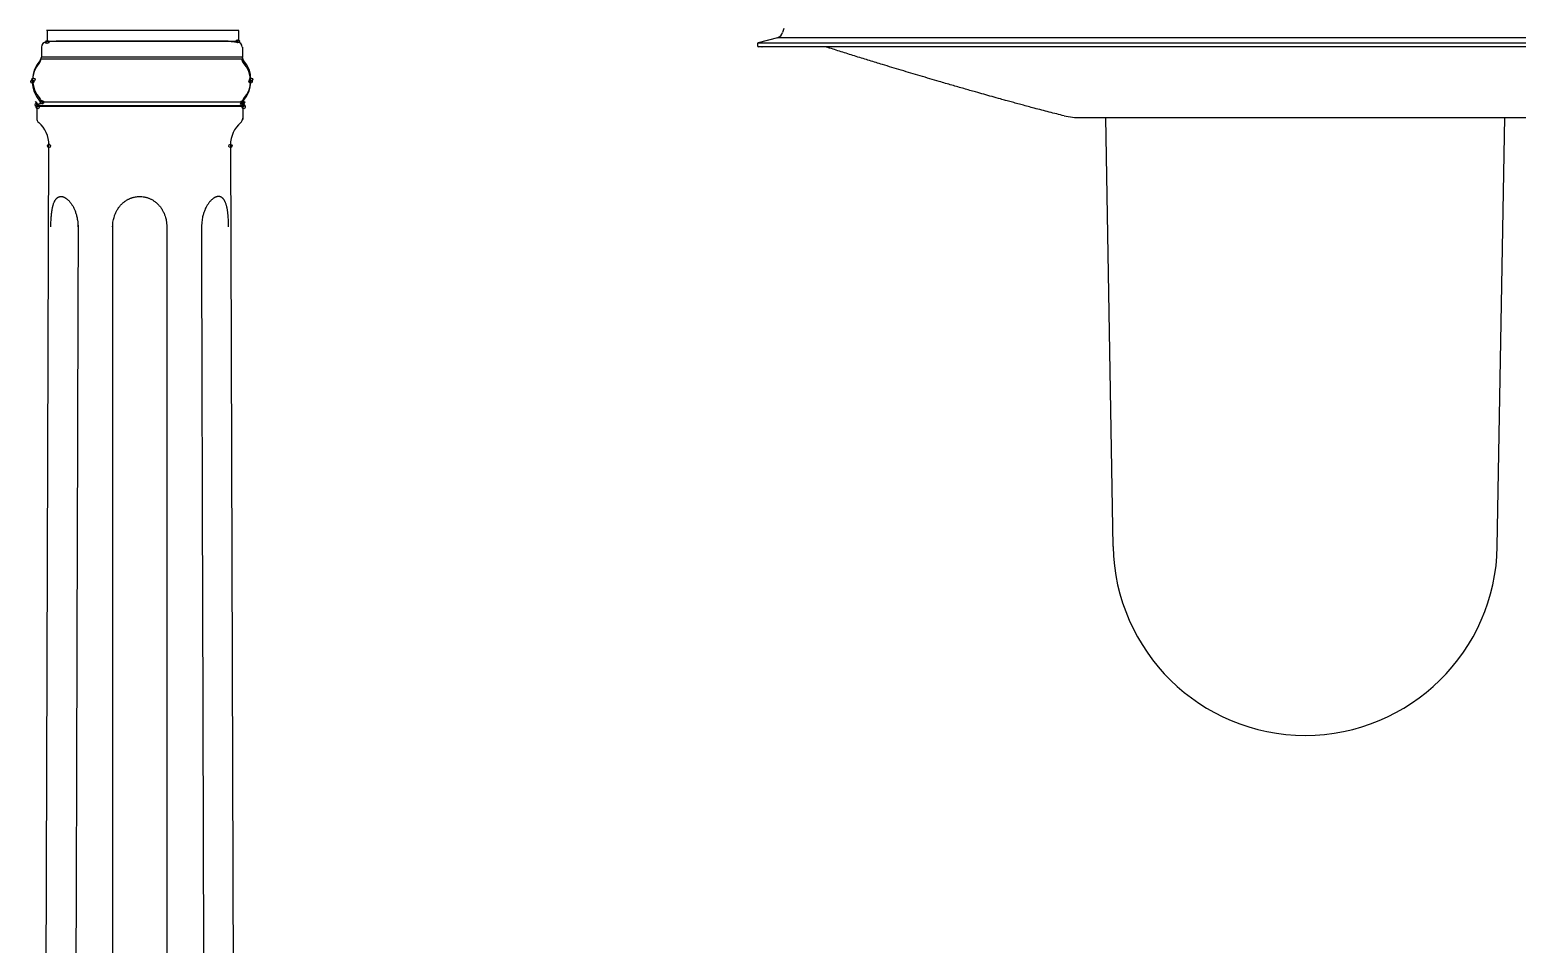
# Model space of a CAD drawing. Extents: x 0 to 163, y 0 to 482.
# Drawn here: x 20.1 to 104.6, y 377.2 to 429.2 of the extents above; entities that cross this region are included whole.
import ezdxf

# ---------------------------------------------------------------- set-up
doc = ezdxf.new("R2010")
doc.units = 0
doc.layers.add('LIVELLO_1', color=160, linetype='Continuous')

# ---------------------------------------------------------------- blocks, each defined once
blk = doc.blocks.new('AI9-BLK1')
at = {"layer": 'LIVELLO_1', "color": 7}
for p, q in [((-49.471, 187.875), (-60.406, 187.875)), ((-60.364, 187.87), (-60.364, 187.353)), ((-49.471, 187.357), (-49.471, 187.875)), ((-18.493, 187.983), (-18.559, 187.749)), ((-60.693, 186.913), (-60.693, 186.352)), ((-59.865, 187.254), (-60.402, 187.208)), ((-60.235, 187.254), (-49.555, 187.254)), ((-50.09, 187.254), (-59.865, 187.254)), ((-50.425, 187.254), (-59.418, 187.254)), ((-50.09, 187.254), (-49.553, 187.208)), ((-49.26, 186.913), (-49.26, 186.352)), ((-19.995, 187.105), (-19.995, 187.007)), ((-18.852, 187.458), (-19.95, 187.163)), ((-19.95, 187.163), (42.248, 187.163)), ((42.235, 186.943), (-19.931, 186.943)), ((41.156, 187.458), (-18.852, 187.458)), ((-49.303, 186.242), (-60.725, 186.242)), ((-49.269, 186.354), (-60.66, 186.354)), ((-60.966, 183.639), (-60.966, 182.815)), ((-49.301, 183.591), (-60.915, 183.591)), ((-49.2, 183.539), (-60.913, 183.539)), ((-49.269, 183.791), (-60.66, 183.791)), ((-49.252, 183.639), (-49.252, 182.815)), ((-1.612, 182.911), (23.912, 182.911)), ((0.23, 158.524), (-0.195, 182.911)), ((22.071, 158.524), (22.496, 182.911)), ((-60.713, 48.991), (-60.27, 181.454)), ((-49.949, 181.454), (-49.506, 48.991))]:
    blk.add_line(p, q, dxfattribs=at)
for centre, radius in [((-49.529, 187.254), 0.0893), ((-48.81, 184.961), 0.0899), ((-48.776, 185.073), 0.0893)]:
    blk.add_circle(centre, radius, dxfattribs=at)
for centre, major_axis, ratio in [((-60.37, 187.208), (0.0904, 0), 0.988661), ((-61.221, 184.961), (0.0016, -0.0892), 0.981495), ((-61.151, 185.073), (0.0012, -0.0894), 0.986423), ((-60.963, 183.637), (-0.0011, -0.0985), 0.941373), ((-60.91, 183.539), (-0.002, -0.121), 0.773617), ((-60.66, 183.791), (0.0001, -0.0916), 0.974624), ((-49.267, 183.791), (-0.0023, -0.0916), 0.97431), ((-49.255, 183.637), (0.0028, -0.0985), 0.923567), ((-49.203, 183.539), (0.003, -0.121), 0.74944), ((-60.266, 181.301), (-0.0022, -0.0961), 0.953146), ((-49.955, 181.301), (0.0034, -0.0961), 0.964465)]:
    blk.add_ellipse(centre, major_axis=major_axis, ratio=ratio, dxfattribs=at)
for points in [[(-18.852, 187.458), (-18.706, 187.497), (-18.596, 187.607), (-18.559, 187.749)], [(-60.411, 187.211), (-60.573, 187.211), (-60.702, 187.087), (-60.702, 186.917)], [(-60.373, 187.357), (-60.373, 187.302), (-60.329, 187.256), (-60.277, 187.256)], [(-49.28, 186.917), (-49.28, 187.087), (-49.412, 187.211), (-49.576, 187.211)], [(-49.569, 187.256), (-49.513, 187.256), (-49.471, 187.302), (-49.471, 187.357)], [(-19.95, 187.163), (-19.973, 187.156), (-19.995, 187.133), (-19.995, 187.105)], [(-19.995, 187.007), (-19.995, 186.97), (-19.966, 186.943), (-19.931, 186.943)], [(-60.803, 186.049), (-61.363, 185.424), (-61.363, 184.487), (-60.803, 183.869)], [(-60.779, 186.162), (-61.338, 185.538), (-61.338, 184.602), (-60.779, 183.981)], [(-60.803, 186.049), (-60.756, 186.102), (-60.725, 186.171), (-60.725, 186.242)], [(-60.779, 186.162), (-60.729, 186.214), (-60.702, 186.283), (-60.702, 186.356)], [(-49.303, 186.242), (-49.303, 186.171), (-49.278, 186.102), (-49.227, 186.049)], [(-49.28, 186.356), (-49.28, 186.283), (-49.254, 186.214), (-49.205, 186.162)], [(-49.227, 183.869), (-48.673, 184.487), (-48.673, 185.424), (-49.227, 186.049)], [(-49.205, 183.981), (-48.649, 184.602), (-48.649, 185.538), (-49.205, 186.162)], [(-60.966, 183.633), (-60.966, 183.706), (-60.993, 183.779), (-61.04, 183.836)], [(-60.913, 183.539), (-60.913, 183.637), (-60.939, 183.733), (-60.988, 183.807)], [(-60.725, 183.676), (-60.725, 183.745), (-60.756, 183.816), (-60.803, 183.869)], [(-60.702, 183.791), (-60.702, 183.862), (-60.729, 183.93), (-60.779, 183.981)], [(-49.227, 183.869), (-49.278, 183.816), (-49.303, 183.745), (-49.303, 183.676)], [(-49.205, 183.981), (-49.254, 183.93), (-49.28, 183.862), (-49.28, 183.791)], [(-49.18, 183.836), (-49.227, 183.779), (-49.252, 183.706), (-49.252, 183.633)], [(-49.128, 183.807), (-49.177, 183.733), (-49.2, 183.637), (-49.2, 183.539)], [(-60.966, 182.877), (-60.966, 182.78), (-60.924, 182.693), (-60.854, 182.632)], [(-49.368, 182.632), (-49.297, 182.693), (-49.252, 182.78), (-49.252, 182.877)], [(-2.552, 183.016), (-2.242, 182.943), (-1.926, 182.911), (-1.612, 182.911)], [(-60.268, 181.356), (-60.268, 181.848), (-60.483, 182.32), (-60.854, 182.632)], [(-49.368, 182.632), (-49.735, 182.32), (-49.952, 181.848), (-49.952, 181.356)], [(0.23, 158.524), (0.335, 152.566), (5.194, 147.788), (11.152, 147.788)], [(11.152, 147.788), (17.107, 147.788), (21.965, 152.566), (22.071, 158.524)]]:
    blk.add_open_spline(points, degree=3, dxfattribs=at)
for points, knots in [([(-19.715, 186.943), (-19.715, 186.94), (-19.72, 186.936), (-19.722, 186.936), (-19.731, 186.936), (-19.734, 186.94), (-19.734, 186.943), (-19.734, 186.949), (-19.731, 186.952), (-19.722, 186.952), (-19.72, 186.952), (-19.715, 186.949), (-19.715, 186.943)], [0, 0, 0, 0, 1, 1, 1, 2, 2, 2, 3, 3, 3, 4, 4, 4, 4]), ([(-2.552, 183.016), (-2.839, 183.085), (-3.121, 183.156), (-3.408, 183.229), (-3.69, 183.3), (-3.976, 183.376), (-4.26, 183.449), (-4.377, 183.479), (-4.495, 183.514), (-4.609, 183.541), (-4.722, 183.573), (-4.831, 183.603), (-4.943, 183.635), (-5.053, 183.662), (-5.153, 183.692), (-5.263, 183.72), (-5.364, 183.747), (-5.473, 183.779), (-5.574, 183.807), (-5.677, 183.834), (-5.778, 183.862), (-5.881, 183.889), (-5.977, 183.919), (-6.075, 183.944), (-6.174, 183.972), (-6.335, 184.015), (-6.495, 184.061), (-6.657, 184.105), (-6.814, 184.15), (-6.971, 184.194), (-7.128, 184.237), (-7.281, 184.283), (-7.434, 184.324), (-7.586, 184.37), (-7.703, 184.4), (-7.813, 184.43), (-7.924, 184.464), (-8.038, 184.498), (-8.146, 184.528), (-8.254, 184.56), (-8.37, 184.592), (-8.482, 184.622), (-8.592, 184.659), (-8.71, 184.691), (-8.827, 184.728), (-8.942, 184.76), (-9.059, 184.792), (-9.178, 184.828), (-9.298, 184.86), (-9.415, 184.895), (-9.538, 184.934), (-9.657, 184.968), (-9.836, 185.021), (-10.016, 185.071), (-10.196, 185.126), (-10.375, 185.177), (-10.556, 185.234), (-10.734, 185.282), (-10.914, 185.339), (-11.095, 185.39), (-11.275, 185.444), (-11.454, 185.497), (-11.633, 185.55), (-11.812, 185.607), (-11.993, 185.66), (-12.174, 185.715), (-12.352, 185.765), (-12.533, 185.823), (-12.712, 185.875), (-12.891, 185.93), (-13.012, 185.967), (-13.128, 186.003), (-13.251, 186.04), (-13.372, 186.077), (-13.493, 186.116), (-13.614, 186.152), (-13.741, 186.189), (-13.863, 186.228), (-13.987, 186.267), (-14.116, 186.306), (-14.245, 186.347), (-14.372, 186.386), (-14.503, 186.427), (-14.632, 186.469), (-14.762, 186.507), (-14.89, 186.549), (-15.017, 186.59), (-15.147, 186.629), (-15.266, 186.668), (-15.393, 186.709), (-15.514, 186.748), (-15.637, 186.787), (-15.756, 186.824), (-15.875, 186.862), (-15.897, 186.867), (-15.913, 186.874), (-15.937, 186.883), (-15.953, 186.892), (-15.974, 186.897), (-15.993, 186.901), (-16.009, 186.908), (-16.028, 186.913), (-16.042, 186.917), (-16.058, 186.92), (-16.072, 186.927), (-16.087, 186.931), (-16.094, 186.936), (-16.105, 186.936), (-16.114, 186.94), (-16.117, 186.94), (-16.121, 186.943), (-16.127, 186.943)], [0, 0, 0, 0, 1, 1, 1, 2, 2, 2, 3, 3, 3, 4, 4, 4, 5, 5, 5, 6, 6, 6, 7, 7, 7, 8, 8, 8, 9, 9, 9, 10, 10, 10, 11, 11, 11, 12, 12, 12, 13, 13, 13, 14, 14, 14, 15, 15, 15, 16, 16, 16, 17, 17, 17, 18, 18, 18, 19, 19, 19, 20, 20, 20, 21, 21, 21, 22, 22, 22, 23, 23, 23, 24, 24, 24, 25, 25, 25, 26, 26, 26, 27, 27, 27, 28, 28, 28, 29, 29, 29, 30, 30, 30, 31, 31, 31, 32, 32, 32, 33, 33, 33, 34, 34, 34, 35, 35, 35, 36, 36, 36, 37, 37, 37, 37]), ([(-60.816, 183.676), (-60.816, 183.722), (-60.779, 183.766), (-60.725, 183.766), (-60.678, 183.766), (-60.638, 183.722), (-60.638, 183.676)], [0, 0, 0, 0, 1, 1, 1, 2, 2, 2, 2]), ([(-49.39, 183.676), (-49.39, 183.722), (-49.35, 183.766), (-49.303, 183.766), (-49.252, 183.766), (-49.215, 183.722), (-49.215, 183.676)], [0, 0, 0, 0, 1, 1, 1, 2, 2, 2, 2]), ([(-60.162, 176.703), (-60.162, 176.703), (-60.162, 176.896), (-60.162, 176.896), (-60.158, 176.955), (-60.156, 177.017), (-60.15, 177.07), (-60.15, 177.122), (-60.15, 177.161), (-60.143, 177.205), (-60.143, 177.251), (-60.136, 177.29), (-60.134, 177.335), (-60.134, 177.363), (-60.127, 177.397), (-60.125, 177.425), (-60.125, 177.454), (-60.122, 177.484), (-60.113, 177.514), (-60.113, 177.546), (-60.111, 177.569), (-60.103, 177.601), (-60.098, 177.629), (-60.091, 177.658), (-60.089, 177.69), (-60.085, 177.72), (-60.08, 177.741), (-60.075, 177.771), (-60.069, 177.796), (-60.064, 177.823), (-60.057, 177.853), (-60.049, 177.876), (-60.042, 177.899), (-60.035, 177.924), (-60.028, 177.949), (-60.024, 177.972), (-60.015, 177.997), (-60.008, 178.02), (-60, 178.039), (-59.993, 178.059), (-59.984, 178.078), (-59.979, 178.098), (-59.968, 178.119), (-59.961, 178.137), (-59.948, 178.153), (-59.944, 178.169), (-59.934, 178.185), (-59.923, 178.204), (-59.914, 178.222), (-59.909, 178.233), (-59.897, 178.245), (-59.885, 178.259), (-59.878, 178.272), (-59.872, 178.288), (-59.859, 178.3), (-59.848, 178.309), (-59.838, 178.318), (-59.829, 178.327), (-59.82, 178.336), (-59.807, 178.348), (-59.796, 178.355), (-59.784, 178.362), (-59.773, 178.371), (-59.766, 178.378), (-59.754, 178.387), (-59.742, 178.394), (-59.731, 178.394), (-59.721, 178.401), (-59.707, 178.41), (-59.695, 178.412), (-59.684, 178.412), (-59.672, 178.419), (-59.657, 178.419), (-59.648, 178.424), (-59.637, 178.424), (-59.625, 178.424), (-59.613, 178.428), (-59.599, 178.428), (-59.585, 178.428), (-59.574, 178.428), (-59.563, 178.428), (-59.55, 178.424), (-59.534, 178.424), (-59.522, 178.424), (-59.51, 178.419), (-59.496, 178.414), (-59.482, 178.412), (-59.471, 178.41), (-59.456, 178.403), (-59.444, 178.401), (-59.431, 178.394), (-59.413, 178.389), (-59.402, 178.385), (-59.388, 178.378), (-59.374, 178.371), (-59.364, 178.362), (-59.343, 178.353), (-59.337, 178.348), (-59.317, 178.334), (-59.306, 178.327), (-59.29, 178.318), (-59.278, 178.302), (-59.266, 178.297), (-59.25, 178.288), (-59.231, 178.272), (-59.216, 178.259), (-59.203, 178.245), (-59.189, 178.233), (-59.174, 178.222), (-59.158, 178.204), (-59.142, 178.19), (-59.128, 178.172), (-59.113, 178.153), (-59.1, 178.137), (-59.084, 178.119), (-59.066, 178.101), (-59.053, 178.078), (-59.037, 178.059), (-59.022, 178.041), (-59.003, 178.02), (-58.994, 178), (-58.975, 177.972), (-58.959, 177.952), (-58.947, 177.929), (-58.928, 177.904), (-58.914, 177.876), (-58.9, 177.853), (-58.889, 177.823), (-58.874, 177.803), (-58.863, 177.771), (-58.847, 177.748), (-58.832, 177.72), (-58.822, 177.69), (-58.811, 177.658), (-58.8, 177.629), (-58.788, 177.603), (-58.773, 177.574), (-58.766, 177.546), (-58.755, 177.514), (-58.743, 177.484), (-58.736, 177.454), (-58.724, 177.425), (-58.715, 177.397), (-58.71, 177.365), (-58.701, 177.335), (-58.69, 177.29), (-58.679, 177.251), (-58.672, 177.212), (-58.661, 177.164), (-58.656, 177.122), (-58.647, 177.074), (-58.64, 177.017), (-58.632, 176.955), (-58.628, 176.896), (-58.625, 176.836), (-58.623, 176.772), (-58.623, 176.703)], [0, 0, 0, 0, 1, 1, 1, 2, 2, 2, 3, 3, 3, 4, 4, 4, 5, 5, 5, 6, 6, 6, 7, 7, 7, 8, 8, 8, 9, 9, 9, 10, 10, 10, 11, 11, 11, 12, 12, 12, 13, 13, 13, 14, 14, 14, 15, 15, 15, 16, 16, 16, 17, 17, 17, 18, 18, 18, 19, 19, 19, 20, 20, 20, 21, 21, 21, 22, 22, 22, 23, 23, 23, 24, 24, 24, 25, 25, 25, 26, 26, 26, 27, 27, 27, 28, 28, 28, 29, 29, 29, 30, 30, 30, 31, 31, 31, 32, 32, 32, 33, 33, 33, 34, 34, 34, 35, 35, 35, 36, 36, 36, 37, 37, 37, 38, 38, 38, 39, 39, 39, 40, 40, 40, 41, 41, 41, 42, 42, 42, 43, 43, 43, 44, 44, 44, 45, 45, 45, 46, 46, 46, 47, 47, 47, 48, 48, 48, 49, 49, 49, 50, 50, 50, 51, 51, 51, 52, 52, 52, 52]), ([(-56.649, 176.703), (-56.646, 176.765), (-56.646, 176.827), (-56.639, 176.886), (-56.634, 176.941), (-56.629, 176.996), (-56.618, 177.051), (-56.611, 177.095), (-56.602, 177.136), (-56.59, 177.18), (-56.577, 177.219), (-56.566, 177.255), (-56.552, 177.301), (-56.548, 177.326), (-56.538, 177.351), (-56.526, 177.383), (-56.515, 177.413), (-56.503, 177.439), (-56.492, 177.464), (-56.479, 177.493), (-56.468, 177.526), (-56.454, 177.549), (-56.44, 177.578), (-56.423, 177.608), (-56.409, 177.635), (-56.395, 177.663), (-56.376, 177.69), (-56.362, 177.713), (-56.346, 177.741), (-56.324, 177.764), (-56.311, 177.796), (-56.291, 177.821), (-56.273, 177.839), (-56.252, 177.862), (-56.235, 177.89), (-56.212, 177.915), (-56.196, 177.936), (-56.172, 177.958), (-56.156, 177.977), (-56.134, 178), (-56.111, 178.02), (-56.09, 178.041), (-56.067, 178.059), (-56.047, 178.078), (-56.024, 178.096), (-56.004, 178.114), (-55.98, 178.133), (-55.957, 178.149), (-55.933, 178.162), (-55.91, 178.176), (-55.888, 178.194), (-55.867, 178.21), (-55.846, 178.222), (-55.823, 178.236), (-55.794, 178.249), (-55.778, 178.261), (-55.754, 178.272), (-55.731, 178.284), (-55.708, 178.295), (-55.689, 178.302), (-55.666, 178.314), (-55.642, 178.323), (-55.621, 178.334), (-55.599, 178.339), (-55.579, 178.348), (-55.555, 178.355), (-55.534, 178.362), (-55.505, 178.371), (-55.478, 178.378), (-55.449, 178.387), (-55.42, 178.394), (-55.386, 178.401), (-55.355, 178.41), (-55.319, 178.412), (-55.279, 178.419), (-55.239, 178.424), (-55.196, 178.424), (-55.152, 178.428), (-55.111, 178.428)], [0, 0, 0, 0, 1, 1, 1, 2, 2, 2, 3, 3, 3, 4, 4, 4, 5, 5, 5, 6, 6, 6, 7, 7, 7, 8, 8, 8, 9, 9, 9, 10, 10, 10, 11, 11, 11, 12, 12, 12, 13, 13, 13, 14, 14, 14, 15, 15, 15, 16, 16, 16, 17, 17, 17, 18, 18, 18, 19, 19, 19, 20, 20, 20, 21, 21, 21, 22, 22, 22, 23, 23, 23, 24, 24, 24, 25, 25, 25, 26, 26, 26, 26]), ([(-55.111, 178.428), (-55.067, 178.428), (-55.023, 178.424), (-54.983, 178.424), (-54.941, 178.419), (-54.901, 178.412), (-54.863, 178.41), (-54.835, 178.401), (-54.802, 178.394), (-54.771, 178.387), (-54.744, 178.378), (-54.713, 178.371), (-54.685, 178.362), (-54.664, 178.355), (-54.641, 178.348), (-54.617, 178.339), (-54.601, 178.334), (-54.579, 178.323), (-54.556, 178.318), (-54.535, 178.302), (-54.511, 178.297), (-54.488, 178.284), (-54.467, 178.272), (-54.444, 178.261), (-54.424, 178.249), (-54.401, 178.236), (-54.375, 178.224), (-54.354, 178.21), (-54.33, 178.199), (-54.31, 178.176), (-54.286, 178.162), (-54.265, 178.149), (-54.242, 178.133), (-54.216, 178.114), (-54.197, 178.096), (-54.173, 178.078), (-54.153, 178.059), (-54.129, 178.041), (-54.11, 178.02), (-54.086, 178), (-54.068, 177.977), (-54.047, 177.958), (-54.026, 177.936), (-54.01, 177.915), (-53.986, 177.892), (-53.967, 177.869), (-53.949, 177.844), (-53.927, 177.821), (-53.913, 177.796), (-53.894, 177.768), (-53.876, 177.741), (-53.86, 177.72), (-53.842, 177.69), (-53.824, 177.663), (-53.813, 177.635), (-53.798, 177.61), (-53.782, 177.578), (-53.77, 177.549), (-53.752, 177.526), (-53.739, 177.493), (-53.728, 177.464), (-53.714, 177.439), (-53.705, 177.413), (-53.695, 177.383), (-53.683, 177.354), (-53.672, 177.329), (-53.667, 177.301), (-53.652, 177.255), (-53.641, 177.219), (-53.632, 177.18), (-53.62, 177.136), (-53.611, 177.095), (-53.603, 177.054), (-53.592, 176.999), (-53.585, 176.941), (-53.582, 176.886), (-53.573, 176.827), (-53.573, 176.765), (-53.571, 176.703)], [0, 0, 0, 0, 1, 1, 1, 2, 2, 2, 3, 3, 3, 4, 4, 4, 5, 5, 5, 6, 6, 6, 7, 7, 7, 8, 8, 8, 9, 9, 9, 10, 10, 10, 11, 11, 11, 12, 12, 12, 13, 13, 13, 14, 14, 14, 15, 15, 15, 16, 16, 16, 17, 17, 17, 18, 18, 18, 19, 19, 19, 20, 20, 20, 21, 21, 21, 22, 22, 22, 23, 23, 23, 24, 24, 24, 25, 25, 25, 26, 26, 26, 26]), ([(-50.057, 176.703), (-50.059, 176.772), (-50.059, 176.836), (-50.059, 176.896), (-50.062, 176.955), (-50.066, 177.017), (-50.066, 177.07), (-50.071, 177.122), (-50.071, 177.161), (-50.078, 177.205), (-50.078, 177.251), (-50.082, 177.29), (-50.084, 177.335), (-50.088, 177.363), (-50.088, 177.397), (-50.095, 177.425), (-50.097, 177.454), (-50.099, 177.484), (-50.106, 177.514), (-50.109, 177.546), (-50.111, 177.569), (-50.115, 177.601), (-50.12, 177.629), (-50.125, 177.658), (-50.127, 177.69), (-50.134, 177.72), (-50.139, 177.741), (-50.144, 177.771), (-50.151, 177.8), (-50.155, 177.823), (-50.162, 177.853), (-50.167, 177.876), (-50.174, 177.899), (-50.181, 177.924), (-50.191, 177.949), (-50.198, 177.972), (-50.205, 177.997), (-50.212, 178.02), (-50.221, 178.039), (-50.225, 178.059), (-50.238, 178.078), (-50.24, 178.101), (-50.252, 178.119), (-50.259, 178.137), (-50.268, 178.153), (-50.277, 178.169), (-50.285, 178.185), (-50.294, 178.204), (-50.305, 178.222), (-50.312, 178.233), (-50.322, 178.245), (-50.334, 178.259), (-50.341, 178.272), (-50.352, 178.288), (-50.364, 178.3), (-50.371, 178.309), (-50.378, 178.318), (-50.39, 178.327), (-50.402, 178.336), (-50.413, 178.348), (-50.425, 178.355), (-50.435, 178.362), (-50.442, 178.371), (-50.453, 178.378), (-50.465, 178.387), (-50.476, 178.394), (-50.491, 178.394), (-50.498, 178.401), (-50.512, 178.41), (-50.523, 178.412), (-50.536, 178.412), (-50.547, 178.419), (-50.561, 178.419), (-50.57, 178.424), (-50.583, 178.424), (-50.594, 178.424), (-50.606, 178.428), (-50.617, 178.428), (-50.632, 178.428), (-50.648, 178.428), (-50.655, 178.428), (-50.666, 178.424), (-50.684, 178.424), (-50.697, 178.424), (-50.709, 178.419), (-50.72, 178.414), (-50.737, 178.412), (-50.749, 178.41), (-50.762, 178.403), (-50.78, 178.401), (-50.791, 178.394), (-50.805, 178.389), (-50.82, 178.385), (-50.831, 178.378), (-50.845, 178.371), (-50.856, 178.362), (-50.869, 178.353), (-50.885, 178.348), (-50.903, 178.334), (-50.913, 178.325), (-50.927, 178.318), (-50.941, 178.302), (-50.957, 178.297), (-50.972, 178.284), (-50.988, 178.272), (-50.997, 178.259), (-51.019, 178.245), (-51.033, 178.233), (-51.046, 178.222), (-51.063, 178.204), (-51.078, 178.185), (-51.091, 178.169), (-51.107, 178.153), (-51.125, 178.137), (-51.136, 178.119), (-51.152, 178.101), (-51.171, 178.078), (-51.185, 178.059), (-51.199, 178.039), (-51.218, 178.02), (-51.225, 177.997), (-51.246, 177.972), (-51.261, 177.949), (-51.275, 177.929), (-51.291, 177.904), (-51.302, 177.876), (-51.319, 177.853), (-51.331, 177.823), (-51.349, 177.8), (-51.362, 177.771), (-51.375, 177.746), (-51.387, 177.72), (-51.398, 177.69), (-51.411, 177.658), (-51.422, 177.629), (-51.434, 177.601), (-51.445, 177.569), (-51.455, 177.546), (-51.467, 177.514), (-51.476, 177.484), (-51.483, 177.454), (-51.494, 177.425), (-51.501, 177.397), (-51.512, 177.363), (-51.518, 177.335), (-51.53, 177.29), (-51.539, 177.251), (-51.546, 177.205), (-51.559, 177.161), (-51.566, 177.122), (-51.568, 177.07), (-51.579, 177.017), (-51.588, 176.955), (-51.588, 176.896), (-51.591, 176.836), (-51.593, 176.772), (-51.593, 176.703)], [0, 0, 0, 0, 1, 1, 1, 2, 2, 2, 3, 3, 3, 4, 4, 4, 5, 5, 5, 6, 6, 6, 7, 7, 7, 8, 8, 8, 9, 9, 9, 10, 10, 10, 11, 11, 11, 12, 12, 12, 13, 13, 13, 14, 14, 14, 15, 15, 15, 16, 16, 16, 17, 17, 17, 18, 18, 18, 19, 19, 19, 20, 20, 20, 21, 21, 21, 22, 22, 22, 23, 23, 23, 24, 24, 24, 25, 25, 25, 26, 26, 26, 27, 27, 27, 28, 28, 28, 29, 29, 29, 30, 30, 30, 31, 31, 31, 32, 32, 32, 33, 33, 33, 34, 34, 34, 35, 35, 35, 36, 36, 36, 37, 37, 37, 38, 38, 38, 39, 39, 39, 40, 40, 40, 41, 41, 41, 42, 42, 42, 43, 43, 43, 44, 44, 44, 45, 45, 45, 46, 46, 46, 47, 47, 47, 48, 48, 48, 49, 49, 49, 50, 50, 50, 51, 51, 51, 52, 52, 52, 52]), ([(-58.614, 176.804), (-58.675, 156.254), (-58.736, 135.702), (-58.797, 115.147), (-58.858, 94.595), (-58.916, 74.045), (-58.983, 53.49)], [0, 0, 0, 0, 1, 1, 1, 2, 2, 2, 2]), ([(-56.649, 53.49), (-56.646, 74.045), (-56.646, 94.595), (-56.646, 115.147), (-56.646, 135.702), (-56.644, 156.254), (-56.644, 176.804)], [0, 0, 0, 0, 1, 1, 1, 2, 2, 2, 2]), ([(-53.578, 176.804), (-53.576, 156.254), (-53.576, 135.702), (-53.576, 115.147), (-53.576, 94.595), (-53.573, 74.045), (-53.566, 53.49)], [0, 0, 0, 0, 1, 1, 1, 2, 2, 2, 2]), ([(-51.605, 176.804), (-51.546, 156.254), (-51.485, 135.702), (-51.422, 115.147), (-51.362, 94.595), (-51.3, 74.045), (-51.237, 53.49)], [0, 0, 0, 0, 1, 1, 1, 2, 2, 2, 2])]:
    blk.add_open_spline(points, degree=3, knots=knots, dxfattribs=at)

msp = doc.modelspace()

# ---------------------------------------------------------------- block references
at = {"layer": 'LIVELLO_1', "color": 7}
msp.add_blockref('AI9-BLK1', (81.435167, 241.301034), dxfattribs=at)

doc.saveas('drawing.dxf')
